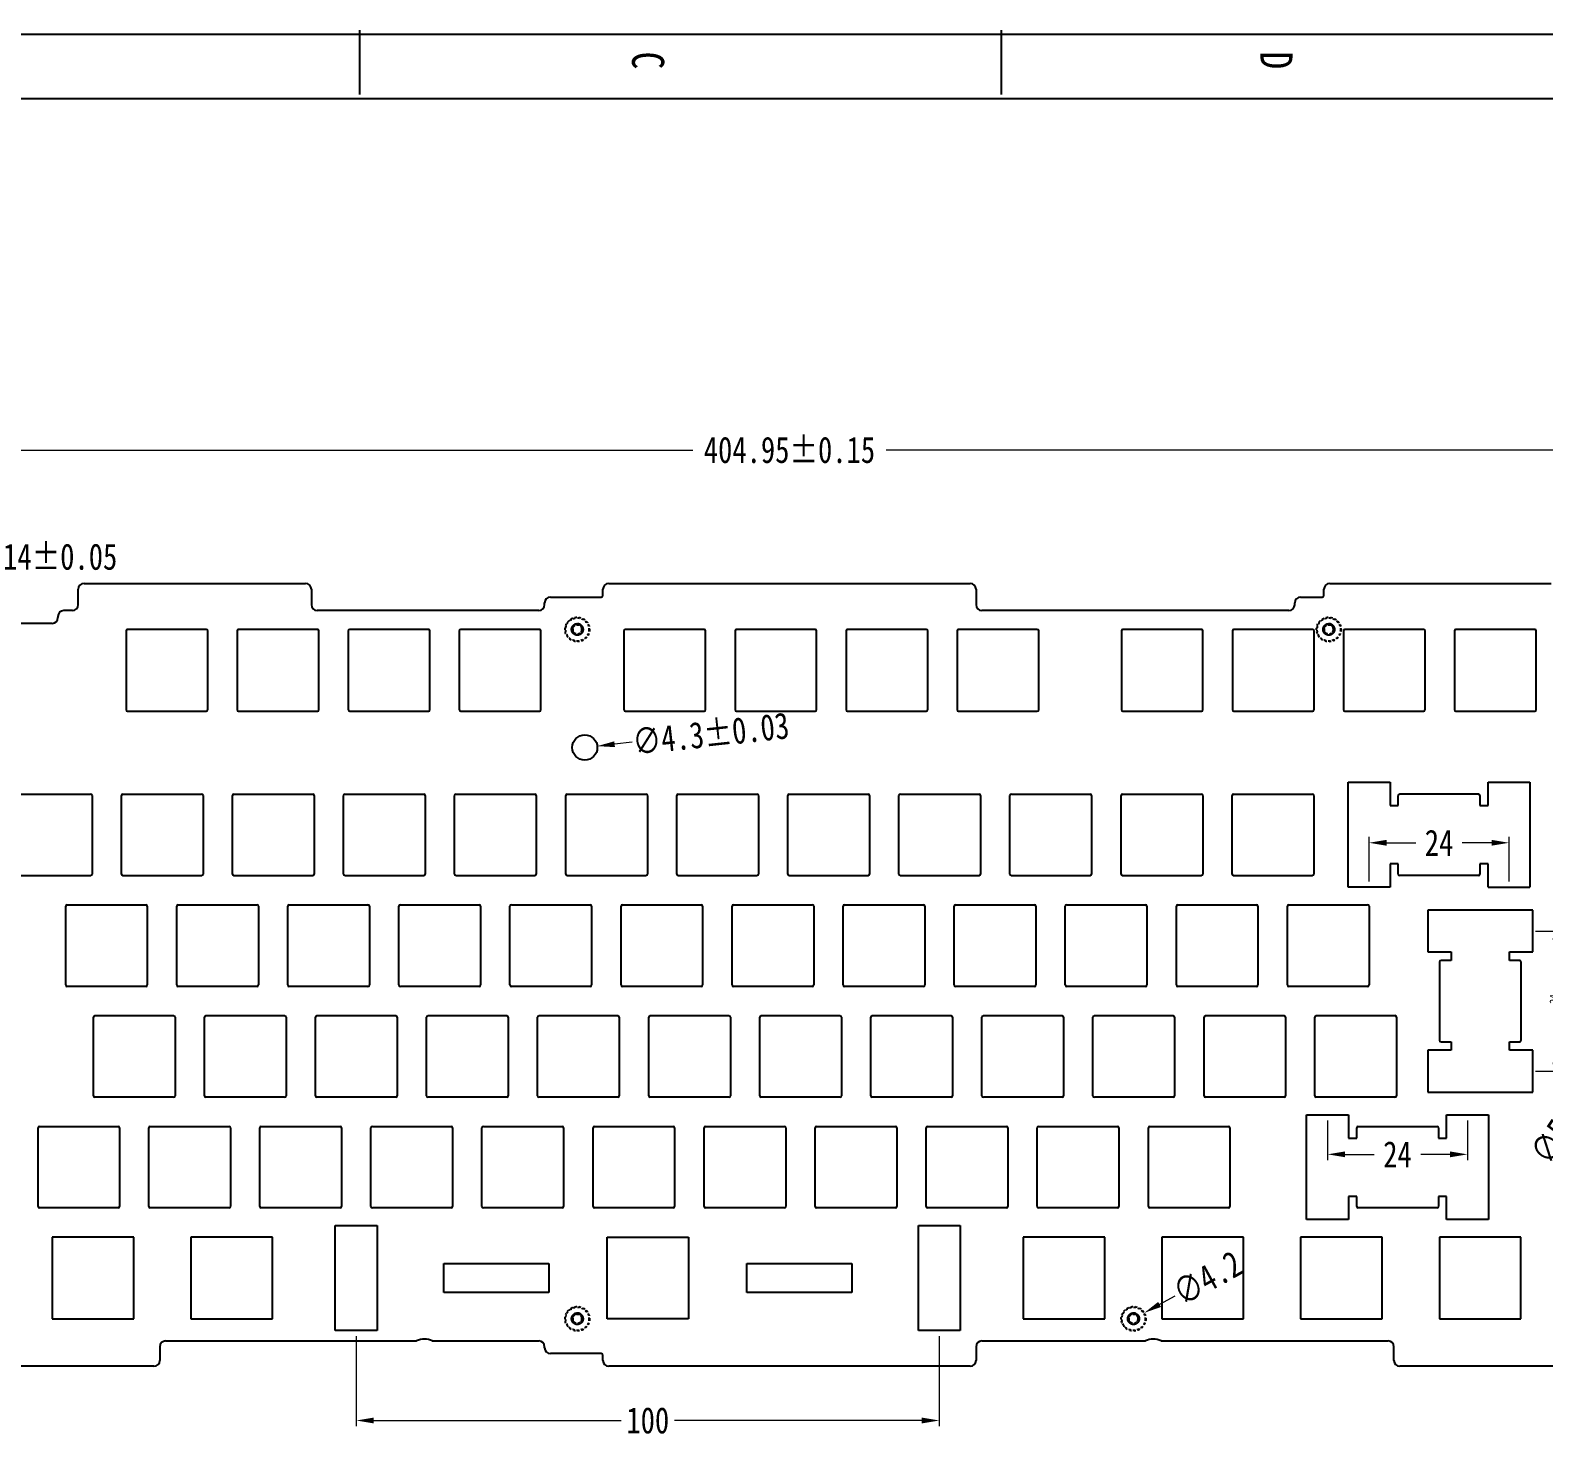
# Model space of a CAD drawing. Header units: inches. Extents: x 74 to 1479, y 13 to 437.
# Drawn here: x 976 to 1235.5, y 195.1 to 436.5 of the extents above; entities that cross this region are included whole.
import ezdxf

# ---------------------------------------------------------------- set-up
doc = ezdxf.new("R2010")
doc.units = ezdxf.units.IN
doc.header["$LTSCALE"] = 1.21
doc.header["$MEASUREMENT"] = 0
doc.header["$PDMODE"] = 3
doc.header["$PDSIZE"] = 0.3125
doc.linetypes.add('HIDDEN', pattern=[0.2, 0.1, -0.1])
doc.layers.get('0').update_dxf_attribs({"linetype": 'CONTINUOUS'})
doc.layers.get('Defpoints').update_dxf_attribs({"linetype": 'CONTINUOUS'})
doc.layers.add('DEFAULT_2', color=8, linetype='HIDDEN')
doc.styles.get("Standard").update_dxf_attribs({"font": 'txt', "width": 0.8})
doc.dimstyles.new('YanXiu', dxfattribs={"dimscale": 1.5, "dimtxt": 3, "dimasz": 2, "dimexe": 0.66, "dimexo": 0.66, "dimgap": 0.66, "dimtad": 0, "dimdsep": 46, "dimtxsty": 'STANDARD', "dimcen": 0, "dimclrd": 3, "dimclre": 6, "dimclrt": 3, "dimazin": 2, "dimtm": 1e-09, "dimtfac": 1, "dimtofl": 0, "dimtmove": 0, "dimatfit": 3, "dimfxl": 1, "dimlwd": 5, "dimlwe": 5, "dimarcsym": 0})

# ---------------------------------------------------------------- blocks, each defined once
blk = doc.blocks.new('*D14')
at = {"color": 3, "lineweight": 5}
blk.add_line((1172.28, 219.42), (1169.65, 217.98), dxfattribs=at)
at = {"color": 3}
blk.add_solid([(1169.41, 218.41), (1169.89, 217.54), (1167.02, 216.53)], dxfattribs=at)
at = {"layer": 'Defpoints', "color": 0}
for p in [(1167.02, 216.53), (1163.34, 214.51)]:
    blk.add_point(p, dxfattribs=at)
at = {"color": 3, "insert": (1177.88, 222.5), "char_height": 4.5, "attachment_point": 5, "rotation": 28.8022}
blk.add_mtext('∅4.2', dxfattribs=at)
blk = doc.blocks.new('*D17')
at = {"color": 6, "lineweight": 5}
for p, q in [((903.69, 306.31), (903.69, 365.51)), ((1308.64, 306.31), (1308.64, 365.51))]:
    blk.add_line(p, q, dxfattribs=at)
at = {"color": 3, "lineweight": 5}
for p, q in [((906.69, 364.52), (1089.58, 364.52)), ((1305.64, 364.52), (1122.76, 364.52))]:
    blk.add_line(p, q, dxfattribs=at)
at = {"color": 3}
for points in [[(906.69, 365.02), (906.69, 364.02), (903.69, 364.52)], [(1305.64, 365.02), (1305.64, 364.02), (1308.64, 364.52)]]:
    blk.add_solid(points, dxfattribs=at)
at = {"layer": 'Defpoints', "color": 0}
for p in [(903.69, 364.52), (903.69, 305.32), (1308.64, 305.32)]:
    blk.add_point(p, dxfattribs=at)
at = {"color": 3, "insert": (1106.17, 364.52), "char_height": 4.5, "attachment_point": 5}
blk.add_mtext('404.95%%P0.15', dxfattribs=at)
blk = doc.blocks.new('*D19')
at = {"color": 6, "lineweight": 5}
for p, q in [((953.49, 334.53), (953.49, 347.19)), ((967.49, 334.53), (967.49, 347.19))]:
    blk.add_line(p, q, dxfattribs=at)
at = {"color": 3, "lineweight": 5}
for p, q in [((956.49, 346.2), (964.49, 346.2)), ((967.49, 346.2), (970.49, 346.2))]:
    blk.add_line(p, q, dxfattribs=at)
at = {"color": 3}
for points in [[(956.49, 346.7), (956.49, 345.7), (953.49, 346.2)], [(964.49, 346.7), (964.49, 345.7), (967.49, 346.2)]]:
    blk.add_solid(points, dxfattribs=at)
at = {"layer": 'Defpoints', "color": 0}
for p in [(967.49, 346.2), (953.49, 333.54), (967.49, 333.54)]:
    blk.add_point(p, dxfattribs=at)
at = {"color": 3, "insert": (981.08, 346.2), "char_height": 4.5, "attachment_point": 5}
blk.add_mtext('14%%P0.05', dxfattribs=at)
blk = doc.blocks.new('*D21')
at = {"color": 3, "lineweight": 5}
blk.add_line((1241.78, 253.23), (1243.44, 255.72), dxfattribs=at)
at = {"color": 3}
blk.add_solid([(1243.03, 256), (1243.86, 255.44), (1245.11, 258.22)], dxfattribs=at)
at = {"layer": 'Defpoints', "color": 0}
for p in [(1248.16, 262.79), (1245.11, 258.22)]:
    blk.add_point(p, dxfattribs=at)
at = {"color": 3, "insert": (1238.23, 247.91), "char_height": 4.5, "attachment_point": 5, "rotation": 56.2835}
blk.add_mtext('∅5.5', dxfattribs=at)
blk = doc.blocks.new('*D22')
at = {"color": 6, "lineweight": 5}
for p, q in [((1031.87, 212.53), (1031.87, 197.08)), ((1131.87, 212.53), (1131.87, 197.08))]:
    blk.add_line(p, q, dxfattribs=at)
at = {"color": 3, "lineweight": 5}
for p, q in [((1034.87, 198.07), (1077.28, 198.07)), ((1128.87, 198.07), (1086.46, 198.07))]:
    blk.add_line(p, q, dxfattribs=at)
at = {"color": 3}
for points in [[(1034.87, 198.57), (1034.87, 197.57), (1031.87, 198.07)], [(1128.87, 198.57), (1128.87, 197.57), (1131.87, 198.07)]]:
    blk.add_solid(points, dxfattribs=at)
at = {"layer": 'Defpoints', "color": 0}
for p in [(1031.87, 213.52), (1131.87, 213.52), (1131.87, 198.07)]:
    blk.add_point(p, dxfattribs=at)
at = {"color": 3, "insert": (1081.87, 198.07), "char_height": 4.5, "attachment_point": 5}
blk.add_mtext('100', dxfattribs=at)
blk = doc.blocks.new('*D23')
at = {"color": 6, "lineweight": 5}
for p, q in [((1198.47, 249.53), (1198.47, 242.73)), ((1222.46, 249.53), (1222.46, 242.73))]:
    blk.add_line(p, q, dxfattribs=at)
at = {"color": 3, "lineweight": 5}
for p, q in [((1201.47, 243.72), (1206.47, 243.72)), ((1219.46, 243.72), (1214.45, 243.72))]:
    blk.add_line(p, q, dxfattribs=at)
at = {"color": 3}
for points in [[(1201.47, 244.22), (1201.47, 243.22), (1198.47, 243.72)], [(1219.46, 244.22), (1219.46, 243.22), (1222.46, 243.72)]]:
    blk.add_solid(points, dxfattribs=at)
at = {"layer": 'Defpoints', "color": 0}
for p in [(1198.47, 250.52), (1222.46, 250.52), (1222.46, 243.72)]:
    blk.add_point(p, dxfattribs=at)
at = {"color": 3, "insert": (1210.46, 243.72), "char_height": 4.5, "attachment_point": 5}
blk.add_mtext('24', dxfattribs=at)
blk = doc.blocks.new('*D24')
at = {"color": 6, "lineweight": 5}
for p, q in [((1205.59, 290.52), (1205.59, 298.15)), ((1229.59, 290.52), (1229.59, 298.15))]:
    blk.add_line(p, q, dxfattribs=at)
at = {"color": 3, "lineweight": 5}
for p, q in [((1208.59, 297.16), (1213.6, 297.16)), ((1226.59, 297.16), (1221.58, 297.16))]:
    blk.add_line(p, q, dxfattribs=at)
at = {"color": 3}
for points in [[(1208.59, 297.66), (1208.59, 296.66), (1205.59, 297.16)], [(1226.59, 297.66), (1226.59, 296.66), (1229.59, 297.16)]]:
    blk.add_solid(points, dxfattribs=at)
at = {"layer": 'Defpoints', "color": 0}
for p in [(1229.59, 297.16), (1205.59, 289.53), (1229.59, 289.53)]:
    blk.add_point(p, dxfattribs=at)
at = {"color": 3, "insert": (1217.59, 297.16), "char_height": 4.5, "attachment_point": 5}
blk.add_mtext('24', dxfattribs=at)
blk = doc.blocks.new('*D25')
at = {"color": 3, "lineweight": 5}
blk.add_line((1079.17, 314.39), (1076.18, 314.06), dxfattribs=at)
at = {"color": 3}
blk.add_solid([(1076.13, 314.56), (1076.24, 313.56), (1073.2, 313.74)], dxfattribs=at)
at = {"layer": 'Defpoints', "color": 0}
for p in [(1068.93, 313.27), (1073.2, 313.74)]:
    blk.add_point(p, dxfattribs=at)
at = {"color": 3, "insert": (1092.68, 315.86), "char_height": 4.5, "attachment_point": 5, "rotation": 6.227}
blk.add_mtext('∅4.3%%P0.03', dxfattribs=at)
blk = doc.blocks.new('*D26')
at = {"color": 3, "lineweight": 5}
for p, q in [((1234.13, 282), (1237.6, 282)), ((1237.3, 280.5), (1237.3, 272.36)), ((1237.3, 259.5), (1237.3, 268.38)), ((1234.13, 258), (1237.6, 258))]:
    blk.add_line(p, q, dxfattribs=at)
at = {"color": 3}
for points in [[(1237.05, 280.5), (1237.55, 280.5), (1237.3, 282)], [(1237.05, 259.5), (1237.55, 259.5), (1237.3, 258)]]:
    blk.add_solid(points, dxfattribs=at)
at = {"layer": 'Defpoints', "color": 0}
for p in [(1233.68, 282), (1233.68, 258), (1237.3, 258)]:
    blk.add_point(p, dxfattribs=at)
at = {"color": 3, "insert": (1237.3, 270.37), "char_height": 1.5, "attachment_point": 5, "rotation": 90}
blk.add_mtext('24', dxfattribs=at)

msp = doc.modelspace()

# ---------------------------------------------------------------- linework, layer by layer
at = {"color": 7, "linetype": 'Continuous'}
for p, q in [((1032.404, 436.513), (1032.404, 425.507)), ((1142.463, 436.513), (1142.463, 425.507)), ((836.297, 435.823), (1479.043, 435.823)), ((847.302, 424.818), (1479.043, 424.818)), ((984.169, 337.987), (984.169, 340.637)), ((985.169, 341.637), (1023.169, 341.637)), ((1024.169, 340.637), (1024.169, 337.987)), ((1074.169, 339.612), (1074.169, 340.637)), ((1075.169, 341.637), (1137.169, 341.637)), ((1138.169, 340.637), (1138.169, 337.987)), ((1197.844, 339.612), (1197.844, 340.637)), ((1198.844, 341.637), (1236.844, 341.637)), ((1064.169, 337.987), (1064.169, 338.312)), ((1065.169, 339.312), (1073.869, 339.312)), ((1192.844, 337.987), (1192.844, 338.312)), ((1193.844, 339.312), (1197.544, 339.312)), ((980.694, 335.987), (980.694, 335.787)), ((983.169, 336.987), (981.694, 336.987)), ((1063.169, 336.987), (1025.169, 336.987)), ((1191.844, 336.987), (1139.169, 336.987)), ((979.694, 334.787), (973.094, 334.787)), ((992.394, 333.493), (992.394, 319.993)), ((1006.144, 333.743), (992.644, 333.743)), ((1006.394, 319.993), (1006.394, 333.493)), ((1011.444, 333.493), (1011.444, 319.993)), ((1025.194, 333.743), (1011.694, 333.743)), ((1025.444, 319.993), (1025.444, 333.493)), ((1030.494, 333.493), (1030.494, 319.993)), ((1044.244, 333.743), (1030.744, 333.743)), ((1044.494, 319.993), (1044.494, 333.493)), ((1049.544, 333.493), (1049.544, 319.993)), ((1063.294, 333.743), (1049.794, 333.743)), ((1063.544, 319.993), (1063.544, 333.493)), ((1077.784, 333.493), (1077.784, 319.993)), ((1091.534, 333.743), (1078.034, 333.743)), ((1091.784, 319.993), (1091.784, 333.493)), ((1096.834, 333.493), (1096.834, 319.993)), ((1110.584, 333.743), (1097.084, 333.743)), ((1110.834, 319.993), (1110.834, 333.493)), ((1115.884, 333.493), (1115.884, 319.993)), ((1129.634, 333.743), (1116.134, 333.743)), ((1129.884, 319.993), (1129.884, 333.493)), ((1134.934, 333.493), (1134.934, 319.993)), ((1148.684, 333.743), (1135.184, 333.743)), ((1148.934, 319.993), (1148.934, 333.493)), ((1163.094, 333.493), (1163.094, 319.993)), ((1176.844, 333.743), (1163.344, 333.743)), ((1177.094, 319.993), (1177.094, 333.493)), ((1182.144, 333.493), (1182.144, 319.993)), ((1195.894, 333.743), (1182.394, 333.743)), ((1196.144, 319.993), (1196.144, 333.493)), ((1201.194, 333.493), (1201.194, 319.993)), ((1214.944, 333.743), (1201.444, 333.743)), ((1215.194, 319.993), (1215.194, 333.493)), ((1220.244, 333.493), (1220.244, 319.993)), ((1233.994, 333.743), (1220.494, 333.743)), ((1234.244, 319.993), (1234.244, 333.493)), ((992.644, 319.743), (1006.144, 319.743)), ((1011.694, 319.743), (1025.194, 319.743)), ((1030.744, 319.743), (1044.244, 319.743)), ((1049.794, 319.743), (1063.294, 319.743)), ((1078.034, 319.743), (1091.534, 319.743)), ((1097.084, 319.743), (1110.584, 319.743)), ((1116.134, 319.743), (1129.634, 319.743)), ((1135.184, 319.743), (1148.684, 319.743)), ((1163.344, 319.743), (1176.844, 319.743)), ((1182.394, 319.743), (1195.894, 319.743)), ((1201.444, 319.743), (1214.944, 319.743)), ((1220.494, 319.743), (1233.994, 319.743)), ((1201.99, 289.533), (1201.99, 307.533)), ((1201.99, 307.533), (1209.19, 307.533)), ((1209.19, 307.533), (1209.19, 303.533)), ((1225.987, 303.533), (1225.987, 307.533)), ((1225.987, 307.533), (1233.187, 307.533)), ((1233.187, 307.533), (1233.187, 289.533)), ((972.794, 305.503), (986.294, 305.503)), ((986.544, 305.253), (986.544, 291.753)), ((991.594, 291.753), (991.594, 305.253)), ((991.844, 305.503), (1005.344, 305.503)), ((1005.594, 305.253), (1005.594, 291.753)), ((1010.644, 291.753), (1010.644, 305.253)), ((1010.894, 305.503), (1024.394, 305.503)), ((1024.644, 305.253), (1024.644, 291.753)), ((1029.694, 291.753), (1029.694, 305.253)), ((1029.944, 305.503), (1043.444, 305.503)), ((1043.694, 305.253), (1043.694, 291.753)), ((1048.744, 291.753), (1048.744, 305.253)), ((1048.994, 305.503), (1062.494, 305.503)), ((1062.744, 305.253), (1062.744, 291.753)), ((1067.794, 291.753), (1067.794, 305.253)), ((1068.044, 305.503), (1081.544, 305.503)), ((1081.794, 305.253), (1081.794, 291.753)), ((1086.844, 291.753), (1086.844, 305.253)), ((1087.094, 305.503), (1100.594, 305.503)), ((1100.844, 305.253), (1100.844, 291.753)), ((1105.894, 291.753), (1105.894, 305.253)), ((1106.144, 305.503), (1119.644, 305.503)), ((1119.894, 305.253), (1119.894, 291.753)), ((1124.944, 291.753), (1124.944, 305.253)), ((1125.194, 305.503), (1138.694, 305.503)), ((1138.944, 305.253), (1138.944, 291.753)), ((1143.994, 291.753), (1143.994, 305.253)), ((1144.244, 305.503), (1157.744, 305.503)), ((1157.994, 305.253), (1157.994, 291.753)), ((1163.044, 291.753), (1163.044, 305.253)), ((1163.294, 305.503), (1176.794, 305.503)), ((1177.044, 305.253), (1177.044, 291.753)), ((1182.094, 291.753), (1182.094, 305.253)), ((1182.344, 305.503), (1195.844, 305.503)), ((1196.094, 305.253), (1196.094, 291.753)), ((1210.594, 303.533), (1210.594, 305.283)), ((1210.844, 305.533), (1224.344, 305.533)), ((1224.594, 305.283), (1224.594, 303.533)), ((1209.19, 303.533), (1210.594, 303.533)), ((1224.594, 303.533), (1225.987, 303.533)), ((1209.19, 293.533), (1209.19, 289.533)), ((1210.594, 293.533), (1209.19, 293.533)), ((1210.594, 291.783), (1210.594, 293.533)), ((1224.594, 293.533), (1224.594, 291.783)), ((1225.987, 293.533), (1224.594, 293.533)), ((1225.987, 289.533), (1225.987, 293.533)), ((986.294, 291.503), (972.794, 291.503)), ((1005.344, 291.503), (991.844, 291.503)), ((1024.394, 291.503), (1010.894, 291.503)), ((1043.444, 291.503), (1029.944, 291.503)), ((1062.494, 291.503), (1048.994, 291.503)), ((1081.544, 291.503), (1068.044, 291.503)), ((1100.594, 291.503), (1087.094, 291.503)), ((1119.644, 291.503), (1106.144, 291.503)), ((1138.694, 291.503), (1125.194, 291.503)), ((1157.744, 291.503), (1144.244, 291.503)), ((1176.794, 291.503), (1163.294, 291.503)), ((1195.844, 291.503), (1182.344, 291.503)), ((1224.344, 291.533), (1210.844, 291.533)), ((1209.19, 289.533), (1201.99, 289.533)), ((982.029, 272.768), (982.029, 286.268)), ((982.279, 286.518), (995.779, 286.518)), ((996.029, 286.268), (996.029, 272.768)), ((1001.079, 272.768), (1001.079, 286.268)), ((1001.329, 286.518), (1014.829, 286.518)), ((1015.079, 286.268), (1015.079, 272.768)), ((1020.129, 272.768), (1020.129, 286.268)), ((1020.379, 286.518), (1033.879, 286.518)), ((1034.129, 286.268), (1034.129, 272.768)), ((1039.179, 272.768), (1039.179, 286.268)), ((1039.429, 286.518), (1052.929, 286.518)), ((1053.179, 286.268), (1053.179, 272.768)), ((1058.229, 272.768), (1058.229, 286.268)), ((1058.479, 286.518), (1071.979, 286.518)), ((1072.229, 286.268), (1072.229, 272.768)), ((1077.279, 272.768), (1077.279, 286.268)), ((1077.529, 286.518), (1091.029, 286.518)), ((1091.279, 286.268), (1091.279, 272.768)), ((1096.329, 272.768), (1096.329, 286.268)), ((1096.579, 286.518), (1110.079, 286.518)), ((1110.329, 286.268), (1110.329, 272.768)), ((1115.379, 272.768), (1115.379, 286.268)), ((1115.629, 286.518), (1129.129, 286.518)), ((1129.379, 286.268), (1129.379, 272.768)), ((1134.429, 272.768), (1134.429, 286.268)), ((1134.679, 286.518), (1148.179, 286.518)), ((1148.429, 286.268), (1148.429, 272.768)), ((1153.479, 272.768), (1153.479, 286.268)), ((1153.729, 286.518), (1167.229, 286.518)), ((1167.479, 286.268), (1167.479, 272.768)), ((1172.529, 272.768), (1172.529, 286.268)), ((1172.779, 286.518), (1186.279, 286.518)), ((1186.529, 286.268), (1186.529, 272.768)), ((1191.579, 272.768), (1191.579, 286.268)), ((1191.829, 286.518), (1205.329, 286.518)), ((1205.579, 286.268), (1205.579, 272.768)), ((995.779, 272.518), (982.279, 272.518)), ((1014.829, 272.518), (1001.329, 272.518)), ((1033.879, 272.518), (1020.379, 272.518)), ((1052.929, 272.518), (1039.429, 272.518)), ((1071.979, 272.518), (1058.479, 272.518)), ((1091.029, 272.518), (1077.529, 272.518)), ((1110.079, 272.518), (1096.579, 272.518)), ((1129.129, 272.518), (1115.629, 272.518)), ((1148.179, 272.518), (1134.679, 272.518)), ((1167.229, 272.518), (1153.729, 272.518)), ((1186.279, 272.518), (1172.779, 272.518)), ((1205.329, 272.518), (1191.829, 272.518)), ((987.029, 267.518), (1000.529, 267.518)), ((1006.079, 267.518), (1019.579, 267.518)), ((1025.129, 267.518), (1038.629, 267.518)), ((1044.179, 267.518), (1057.679, 267.518)), ((1063.229, 267.518), (1076.729, 267.518)), ((1082.279, 267.518), (1095.779, 267.518)), ((1101.329, 267.518), (1114.829, 267.518)), ((1120.379, 267.518), (1133.879, 267.518)), ((1139.429, 267.518), (1152.929, 267.518)), ((1158.479, 267.518), (1171.979, 267.518)), ((1177.529, 267.518), (1191.029, 267.518)), ((986.779, 253.768), (986.779, 267.268)), ((1000.779, 267.268), (1000.779, 253.768)), ((1005.829, 253.768), (1005.829, 267.268)), ((1019.829, 267.268), (1019.829, 253.768)), ((1024.879, 253.768), (1024.879, 267.268)), ((1038.879, 267.268), (1038.879, 253.768)), ((1043.929, 253.768), (1043.929, 267.268)), ((1057.929, 267.268), (1057.929, 253.768)), ((1062.979, 253.768), (1062.979, 267.268)), ((1076.979, 267.268), (1076.979, 253.768)), ((1082.029, 253.768), (1082.029, 267.268)), ((1096.029, 267.268), (1096.029, 253.768)), ((1101.079, 253.768), (1101.079, 267.268)), ((1115.079, 267.268), (1115.079, 253.768)), ((1120.129, 253.768), (1120.129, 267.268)), ((1134.129, 267.268), (1134.129, 253.768)), ((1139.179, 253.768), (1139.179, 267.268)), ((1153.179, 267.268), (1153.179, 253.768)), ((1158.229, 253.768), (1158.229, 267.268)), ((1172.229, 267.268), (1172.229, 253.768)), ((1177.279, 253.768), (1177.279, 267.268)), ((1191.279, 267.268), (1191.279, 253.768)), ((1000.529, 253.518), (987.029, 253.518)), ((1019.579, 253.518), (1006.079, 253.518)), ((1038.629, 253.518), (1025.129, 253.518)), ((1057.679, 253.518), (1044.179, 253.518)), ((1076.729, 253.518), (1063.229, 253.518)), ((1095.779, 253.518), (1082.279, 253.518)), ((1114.829, 253.518), (1101.329, 253.518)), ((1133.879, 253.518), (1120.379, 253.518)), ((1152.929, 253.518), (1139.429, 253.518)), ((1171.979, 253.518), (1158.479, 253.518)), ((1191.029, 253.518), (1177.529, 253.518)), ((1194.865, 250.518), (1202.065, 250.518)), ((1194.865, 232.518), (1194.865, 250.518)), ((1202.065, 250.518), (1202.065, 246.518)), ((1218.862, 250.518), (1226.062, 250.518)), ((1218.862, 246.518), (1218.862, 250.518)), ((1226.062, 250.518), (1226.062, 232.518)), ((996.279, 234.768), (996.279, 248.268)), ((996.529, 248.518), (1010.029, 248.518)), ((1010.279, 248.268), (1010.279, 234.768)), ((1015.329, 234.768), (1015.329, 248.268)), ((1015.579, 248.518), (1029.079, 248.518)), ((1029.329, 248.268), (1029.329, 234.768)), ((1034.379, 234.768), (1034.379, 248.268)), ((1034.629, 248.518), (1048.129, 248.518)), ((1048.379, 248.268), (1048.379, 234.768)), ((1053.429, 234.768), (1053.429, 248.268)), ((1053.679, 248.518), (1067.179, 248.518)), ((1067.429, 248.268), (1067.429, 234.768)), ((1072.479, 234.768), (1072.479, 248.268)), ((1072.729, 248.518), (1086.229, 248.518)), ((1086.479, 248.268), (1086.479, 234.768)), ((1091.529, 234.768), (1091.529, 248.268)), ((1091.779, 248.518), (1105.279, 248.518)), ((1105.529, 248.268), (1105.529, 234.768)), ((1110.579, 234.768), (1110.579, 248.268)), ((1110.829, 248.518), (1124.329, 248.518)), ((1124.579, 248.268), (1124.579, 234.768)), ((1129.629, 234.768), (1129.629, 248.268)), ((1129.879, 248.518), (1143.379, 248.518)), ((1143.629, 248.268), (1143.629, 234.768)), ((1148.679, 234.768), (1148.679, 248.268)), ((1148.929, 248.518), (1162.429, 248.518)), ((1162.679, 248.268), (1162.679, 234.768)), ((1167.729, 234.768), (1167.729, 248.268)), ((1167.979, 248.518), (1181.479, 248.518)), ((1181.729, 248.268), (1181.729, 234.768)), ((1203.469, 246.518), (1203.469, 248.268)), ((1203.719, 248.518), (1217.219, 248.518)), ((1217.469, 248.268), (1217.469, 246.518)), ((1202.065, 246.518), (1203.469, 246.518)), ((1217.469, 246.518), (1218.862, 246.518)), ((1203.469, 236.518), (1202.065, 236.518)), ((1202.065, 236.518), (1202.065, 232.518)), ((1203.469, 234.768), (1203.469, 236.518)), ((1218.862, 236.518), (1217.469, 236.518)), ((1217.469, 236.518), (1217.469, 234.768)), ((1218.862, 232.518), (1218.862, 236.518)), ((1010.029, 234.518), (996.529, 234.518)), ((1029.079, 234.518), (1015.579, 234.518)), ((1048.129, 234.518), (1034.629, 234.518)), ((1067.179, 234.518), (1053.679, 234.518)), ((1086.229, 234.518), (1072.729, 234.518)), ((1105.279, 234.518), (1091.779, 234.518)), ((1124.329, 234.518), (1110.829, 234.518)), ((1143.379, 234.518), (1129.879, 234.518)), ((1162.429, 234.518), (1148.929, 234.518)), ((1181.479, 234.518), (1167.979, 234.518)), ((1217.219, 234.518), (1203.719, 234.518)), ((1028.274, 213.518), (1028.274, 231.518)), ((1028.274, 231.518), (1035.474, 231.518)), ((1035.474, 231.518), (1035.474, 213.518)), ((1128.274, 231.518), (1135.474, 231.518)), ((1128.274, 213.518), (1128.274, 231.518)), ((1135.474, 231.518), (1135.474, 213.518)), ((1202.065, 232.518), (1194.865, 232.518)), ((1226.062, 232.518), (1218.862, 232.518)), ((979.704, 229.518), (979.704, 215.518)), ((993.704, 229.518), (979.704, 229.518)), ((993.704, 215.518), (993.704, 229.518)), ((1003.504, 229.518), (1003.504, 215.518)), ((1017.504, 229.518), (1003.504, 229.518)), ((1017.504, 215.518), (1017.504, 229.518)), ((1074.874, 229.518), (1088.874, 229.518)), ((1074.874, 215.518), (1074.874, 229.518)), ((1088.874, 229.518), (1088.874, 215.518)), ((1160.244, 229.518), (1146.244, 229.518)), ((1146.244, 229.518), (1146.244, 215.518)), ((1160.244, 215.518), (1160.244, 229.518)), ((1184.044, 229.518), (1170.044, 229.518)), ((1170.044, 229.518), (1170.044, 215.518)), ((1184.044, 215.518), (1184.044, 229.518)), ((1207.844, 229.518), (1193.844, 229.518)), ((1193.844, 229.518), (1193.844, 215.518)), ((1207.844, 215.518), (1207.844, 229.518)), ((1231.644, 229.518), (1217.644, 229.518)), ((1217.644, 229.518), (1217.644, 215.518)), ((1231.644, 215.518), (1231.644, 229.518)), ((1046.874, 220.018), (1046.874, 225.018)), ((1046.874, 225.018), (1064.874, 225.018)), ((1064.874, 225.018), (1064.874, 220.018)), ((1098.874, 225.018), (1116.874, 225.018)), ((1098.874, 220.018), (1098.874, 225.018)), ((1116.874, 225.018), (1116.874, 220.018)), ((1064.874, 220.018), (1046.874, 220.018)), ((1116.874, 220.018), (1098.874, 220.018)), ((979.704, 215.518), (993.704, 215.518)), ((1003.504, 215.518), (1017.504, 215.518)), ((1088.874, 215.518), (1074.874, 215.518)), ((1146.244, 215.518), (1160.244, 215.518)), ((1170.044, 215.518), (1184.044, 215.518)), ((1193.844, 215.518), (1207.844, 215.518)), ((1217.644, 215.518), (1231.644, 215.518)), ((1035.474, 213.518), (1028.274, 213.518)), ((1135.474, 213.518), (1128.274, 213.518)), ((998.169, 210.718), (998.169, 208.368)), ((999.169, 211.718), (1042.212, 211.718)), ((1044.896, 211.718), (1063.169, 211.718)), ((1064.169, 210.543), (1064.169, 210.718)), ((1138.169, 210.718), (1138.169, 208.368)), ((1139.169, 211.718), (1167.232, 211.718)), ((1169.916, 211.718), (1208.844, 211.718)), ((1209.844, 208.368), (1209.844, 210.718)), ((1073.869, 209.543), (1065.169, 209.543)), ((1074.169, 208.368), (1074.169, 209.243)), ((997.169, 207.368), (935.169, 207.368)), ((1137.169, 207.368), (1075.169, 207.368)), ((1272.844, 207.368), (1210.844, 207.368))]:
    msp.add_line(p, q, dxfattribs=at)
msp.add_line((1225.987, 289.533), (1233.187, 289.533))
at = {"color": 6}
for p, q in [((1215.682, 285.575), (1215.682, 278.432)), ((1233.682, 285.575), (1215.682, 285.575)), ((1233.682, 278.432), (1233.682, 285.575)), ((1215.682, 278.432), (1219.682, 278.432)), ((1219.682, 278.432), (1219.682, 276.988)), ((1229.682, 276.988), (1229.682, 278.432)), ((1229.682, 278.432), (1233.682, 278.432)), ((1217.667, 276.708), (1217.667, 263.298)), ((1219.682, 276.988), (1217.947, 276.988)), ((1231.387, 276.988), (1229.682, 276.988)), ((1231.667, 263.298), (1231.667, 276.708)), ((1196.529, 267.518), (1210.029, 267.518)), ((1196.279, 253.768), (1196.279, 267.268)), ((1210.279, 267.268), (1210.279, 253.768)), ((1217.947, 263.018), (1219.682, 263.018)), ((1219.682, 263.018), (1219.682, 261.603)), ((1229.682, 261.603), (1229.682, 263.018)), ((1229.682, 263.018), (1231.387, 263.018)), ((1215.682, 261.603), (1215.682, 254.403)), ((1219.682, 261.603), (1215.682, 261.603)), ((1233.682, 261.603), (1229.682, 261.603)), ((1233.682, 254.403), (1233.682, 261.603)), ((1215.682, 254.403), (1233.682, 254.403)), ((1210.029, 253.518), (1196.529, 253.518)), ((977.279, 234.768), (977.279, 248.268)), ((977.529, 248.518), (991.029, 248.518)), ((991.279, 248.268), (991.279, 234.768)), ((991.029, 234.518), (977.529, 234.518))]:
    msp.add_line(p, q, dxfattribs=at)
at = {"color": 2, "linetype": 'Continuous'}
for p, q in [((1165.578, 216.417), (1165.504, 216.249)), ((1165.773, 216.054), (1165.825, 216.101)), ((1165.909, 216.177), (1165.825, 216.101))]:
    msp.add_line(p, q, dxfattribs=at)
at = {"color": 7, "linetype": 'Continuous'}
msp.add_circle((1071.064, 313.503), 2.15, dxfattribs=at)
for centre, radius, start, end in [((985.169, 340.637), 1, 90, 180), ((1023.169, 340.637), 1, 0, 90), ((1075.169, 340.637), 1, 90, 180), ((1137.169, 340.637), 1, 0, 90), ((1198.844, 340.637), 1, 90, 180), ((983.169, 337.987), 1, 270, 0), ((1025.169, 337.987), 1, 180, 270), ((1063.169, 337.987), 1, 270, 0), ((1065.169, 338.312), 1, 90, 180), ((1073.869, 339.612), 0.3, 270, 0), ((1139.169, 337.987), 1, 180, 270), ((1191.844, 337.987), 1, 270, 0), ((1193.844, 338.312), 1, 90, 180), ((1197.544, 339.612), 0.3, 270, 0), ((979.694, 335.787), 1, 270, 0), ((981.694, 335.987), 1, 90, 180), ((992.644, 333.493), 0.25, 90, 180), ((1006.144, 333.493), 0.25, 0, 90), ((1011.694, 333.493), 0.25, 90, 180), ((1025.194, 333.493), 0.25, 0, 90), ((1030.744, 333.493), 0.25, 90, 180), ((1044.244, 333.493), 0.25, 0, 90), ((1049.794, 333.493), 0.25, 90, 180), ((1063.294, 333.493), 0.25, 0, 90), ((1078.034, 333.493), 0.25, 90, 180), ((1091.534, 333.493), 0.25, 0, 90), ((1097.084, 333.493), 0.25, 90, 180), ((1110.584, 333.493), 0.25, 0, 90), ((1116.134, 333.493), 0.25, 90, 180), ((1129.634, 333.493), 0.25, 0, 90), ((1135.184, 333.493), 0.25, 90, 180), ((1148.684, 333.493), 0.25, 0, 90), ((1163.344, 333.493), 0.25, 90, 180), ((1176.844, 333.493), 0.25, 0, 90), ((1182.394, 333.493), 0.25, 90, 180), ((1195.894, 333.493), 0.25, 0, 90), ((1201.444, 333.493), 0.25, 90, 180), ((1214.944, 333.493), 0.25, 0, 90), ((1220.494, 333.493), 0.25, 90, 180), ((1233.994, 333.493), 0.25, 0, 90), ((992.644, 319.993), 0.25, 180, 270), ((1006.144, 319.993), 0.25, 270, 0), ((1011.694, 319.993), 0.25, 180, 270), ((1025.194, 319.993), 0.25, 270, 0), ((1030.744, 319.993), 0.25, 180, 270), ((1044.244, 319.993), 0.25, 270, 0), ((1049.794, 319.993), 0.25, 180, 270), ((1063.294, 319.993), 0.25, 270, 0), ((1078.034, 319.993), 0.25, 180, 270), ((1091.534, 319.993), 0.25, 270, 0), ((1097.084, 319.993), 0.25, 180, 270), ((1110.584, 319.993), 0.25, 270, 360), ((1116.134, 319.993), 0.25, 180, 270), ((1129.634, 319.993), 0.25, 270, 0), ((1135.184, 319.993), 0.25, 180, 270), ((1148.684, 319.993), 0.25, 270, 360), ((1163.344, 319.993), 0.25, 180, 270), ((1176.844, 319.993), 0.25, 270, 360), ((1182.394, 319.993), 0.25, 180, 270), ((1195.894, 319.993), 0.25, 270, 0), ((1201.444, 319.993), 0.25, 180, 270), ((1214.944, 319.993), 0.25, 270, 360), ((1220.494, 319.993), 0.25, 180, 270), ((1233.994, 319.993), 0.25, 270, 360), ((986.294, 305.253), 0.25, 0, 90), ((991.844, 305.253), 0.25, 90, 180), ((1005.344, 305.253), 0.25, 0, 90), ((1010.894, 305.253), 0.25, 90, 180), ((1024.394, 305.253), 0.25, 0, 90), ((1029.944, 305.253), 0.25, 90, 180), ((1043.444, 305.253), 0.25, 0, 90), ((1048.994, 305.253), 0.25, 90, 180), ((1062.494, 305.253), 0.25, 0, 90), ((1068.044, 305.253), 0.25, 90, 180), ((1081.544, 305.253), 0.25, 0, 90), ((1087.094, 305.253), 0.25, 90, 180), ((1100.594, 305.253), 0.25, 0, 90), ((1106.144, 305.253), 0.25, 90, 180), ((1119.644, 305.253), 0.25, 0, 90), ((1125.194, 305.253), 0.25, 90, 180), ((1138.694, 305.253), 0.25, 0, 90), ((1144.244, 305.253), 0.25, 90, 180), ((1157.744, 305.253), 0.25, 0, 90), ((1163.294, 305.253), 0.25, 90, 180), ((1176.794, 305.253), 0.25, 0, 90), ((1182.344, 305.253), 0.25, 90, 180), ((1195.844, 305.253), 0.25, 0, 90), ((1210.844, 305.283), 0.25, 90, 180), ((1224.344, 305.283), 0.25, 0, 90), ((986.294, 291.753), 0.25, 270, 0), ((991.844, 291.753), 0.25, 180, 270), ((1005.344, 291.753), 0.25, 270, 0), ((1010.894, 291.753), 0.25, 180, 270), ((1024.394, 291.753), 0.25, 270, 0), ((1029.944, 291.753), 0.25, 180, 270), ((1043.444, 291.753), 0.25, 270, 0), ((1048.994, 291.753), 0.25, 180, 270), ((1062.494, 291.753), 0.25, 270, 0), ((1068.044, 291.753), 0.25, 180, 270), ((1081.544, 291.753), 0.25, 270, 0), ((1087.094, 291.753), 0.25, 180, 270), ((1100.594, 291.753), 0.25, 270, 360), ((1106.144, 291.753), 0.25, 180, 270), ((1119.644, 291.753), 0.25, 270, 0), ((1125.194, 291.753), 0.25, 180, 270), ((1138.694, 291.753), 0.25, 270, 0), ((1144.244, 291.753), 0.25, 180, 270), ((1157.744, 291.753), 0.25, 270, 0), ((1163.294, 291.753), 0.25, 180, 270), ((1176.794, 291.753), 0.25, 270, 0), ((1182.344, 291.753), 0.25, 180, 270), ((1195.844, 291.753), 0.25, 270, 0), ((1210.844, 291.783), 0.25, 180, 270), ((1224.344, 291.783), 0.25, 270, 0), ((982.279, 286.268), 0.25, 90, 180), ((995.779, 286.268), 0.25, 0, 90), ((1001.329, 286.268), 0.25, 90, 180), ((1014.829, 286.268), 0.25, 0, 90), ((1020.379, 286.268), 0.25, 90, 180), ((1033.879, 286.268), 0.25, 0, 90), ((1039.429, 286.268), 0.25, 90, 180), ((1052.929, 286.268), 0.25, 0, 90), ((1058.479, 286.268), 0.25, 90, 180), ((1071.979, 286.268), 0.25, 0, 90), ((1077.529, 286.268), 0.25, 90, 180), ((1091.029, 286.268), 0.25, 0, 90), ((1096.579, 286.268), 0.25, 90, 180), ((1110.079, 286.268), 0.25, 0, 90), ((1115.629, 286.268), 0.25, 90, 180), ((1129.129, 286.268), 0.25, 0, 90), ((1134.679, 286.268), 0.25, 90, 180), ((1148.179, 286.268), 0.25, 0, 90), ((1153.729, 286.268), 0.25, 90, 180), ((1167.229, 286.268), 0.25, 0, 90), ((1172.779, 286.268), 0.25, 90, 180), ((1186.279, 286.268), 0.25, 0, 90), ((1191.829, 286.268), 0.25, 90, 180), ((1205.329, 286.268), 0.25, 0, 90), ((982.279, 272.768), 0.25, 180, 270), ((995.779, 272.768), 0.25, 270, 0), ((1001.329, 272.768), 0.25, 180, 270), ((1014.829, 272.768), 0.25, 270, 0), ((1020.379, 272.768), 0.25, 180, 270), ((1033.879, 272.768), 0.25, 270, 0), ((1039.429, 272.768), 0.25, 180, 270), ((1052.929, 272.768), 0.25, 270, 0), ((1058.479, 272.768), 0.25, 180, 270), ((1071.979, 272.768), 0.25, 270, 0), ((1077.529, 272.768), 0.25, 180, 270), ((1091.029, 272.768), 0.25, 270, 0), ((1096.579, 272.768), 0.25, 180, 270), ((1110.079, 272.768), 0.25, 270, 0), ((1115.629, 272.768), 0.25, 180, 270), ((1129.129, 272.768), 0.25, 270, 0), ((1134.679, 272.768), 0.25, 180, 270), ((1148.179, 272.768), 0.25, 270, 0), ((1153.729, 272.768), 0.25, 180, 270), ((1167.229, 272.768), 0.25, 270, 0), ((1172.779, 272.768), 0.25, 180, 270), ((1186.279, 272.768), 0.25, 270, 0), ((1191.829, 272.768), 0.25, 180, 270), ((1205.329, 272.768), 0.25, 270, 0), ((987.029, 267.268), 0.25, 90, 180), ((1000.529, 267.268), 0.25, 0, 90), ((1006.079, 267.268), 0.25, 90, 180), ((1019.579, 267.268), 0.25, 0, 90), ((1025.129, 267.268), 0.25, 90, 180), ((1038.629, 267.268), 0.25, 0, 90), ((1044.179, 267.268), 0.25, 90, 180), ((1057.679, 267.268), 0.25, 0, 90), ((1063.229, 267.268), 0.25, 90, 180), ((1076.729, 267.268), 0.25, 0, 90), ((1082.279, 267.268), 0.25, 90, 180), ((1095.779, 267.268), 0.25, 0, 90), ((1101.329, 267.268), 0.25, 90, 180), ((1114.829, 267.268), 0.25, 0, 90), ((1120.379, 267.268), 0.25, 90, 180), ((1133.879, 267.268), 0.25, 0, 90), ((1139.429, 267.268), 0.25, 90, 180), ((1152.929, 267.268), 0.25, 0, 90), ((1158.479, 267.268), 0.25, 90, 180), ((1171.979, 267.268), 0.25, 0, 90), ((1177.529, 267.268), 0.25, 90, 180), ((1191.029, 267.268), 0.25, 0, 90), ((987.029, 253.768), 0.25, 180, 270), ((1000.529, 253.768), 0.25, 270, 0), ((1006.079, 253.768), 0.25, 180, 270), ((1019.579, 253.768), 0.25, 270, 0), ((1025.129, 253.768), 0.25, 180, 270), ((1038.629, 253.768), 0.25, 270, 0), ((1044.179, 253.768), 0.25, 180, 270), ((1057.679, 253.768), 0.25, 270, 0), ((1063.229, 253.768), 0.25, 180, 270), ((1076.729, 253.768), 0.25, 270, 0), ((1082.279, 253.768), 0.25, 180, 270), ((1095.779, 253.768), 0.25, 270, 0), ((1101.329, 253.768), 0.25, 180, 270), ((1114.829, 253.768), 0.25, 270, 0), ((1120.379, 253.768), 0.25, 180, 270), ((1133.879, 253.768), 0.25, 270, 0), ((1139.429, 253.768), 0.25, 180, 270), ((1152.929, 253.768), 0.25, 270, 0), ((1158.479, 253.768), 0.25, 180, 270), ((1171.979, 253.768), 0.25, 270, 0), ((1177.529, 253.768), 0.25, 180, 270), ((1191.029, 253.768), 0.25, 270, 0), ((996.529, 248.268), 0.25, 90, 180), ((1010.029, 248.268), 0.25, 0, 90), ((1015.579, 248.268), 0.25, 90, 180), ((1029.079, 248.268), 0.25, 0, 90), ((1034.629, 248.268), 0.25, 90, 180), ((1048.129, 248.268), 0.25, 0, 90), ((1053.679, 248.268), 0.25, 90, 180), ((1067.179, 248.268), 0.25, 0, 90), ((1072.729, 248.268), 0.25, 90, 180), ((1086.229, 248.268), 0.25, 0, 90), ((1091.779, 248.268), 0.25, 90, 180), ((1105.279, 248.268), 0.25, 0, 90), ((1110.829, 248.268), 0.25, 90, 180), ((1124.329, 248.268), 0.25, 0, 90), ((1129.879, 248.268), 0.25, 90, 180), ((1143.379, 248.268), 0.25, 0, 90), ((1148.929, 248.268), 0.25, 90, 180), ((1162.429, 248.268), 0.25, 0, 90), ((1167.979, 248.268), 0.25, 90, 180), ((1181.479, 248.268), 0.25, 0, 90), ((1203.719, 248.268), 0.25, 90, 180), ((1217.219, 248.268), 0.25, 0, 90), ((996.529, 234.768), 0.25, 180, 270), ((1010.029, 234.768), 0.25, 270, 0), ((1015.579, 234.768), 0.25, 180, 270), ((1029.079, 234.768), 0.25, 270, 0), ((1034.629, 234.768), 0.25, 180, 270), ((1048.129, 234.768), 0.25, 270, 0), ((1053.679, 234.768), 0.25, 180, 270), ((1067.179, 234.768), 0.25, 270, 0), ((1072.729, 234.768), 0.25, 180, 270), ((1086.229, 234.768), 0.25, 270, 0), ((1091.779, 234.768), 0.25, 180, 270), ((1105.279, 234.768), 0.25, 270, 0), ((1110.829, 234.768), 0.25, 180, 270), ((1124.329, 234.768), 0.25, 270, 0), ((1129.879, 234.768), 0.25, 180, 270), ((1143.379, 234.768), 0.25, 270, 0), ((1148.929, 234.768), 0.25, 180, 270), ((1162.429, 234.768), 0.25, 270, 0), ((1167.979, 234.768), 0.25, 180, 270), ((1181.479, 234.768), 0.25, 270, 0), ((1203.719, 234.768), 0.25, 180, 270), ((1217.219, 234.768), 0.25, 270, 0), ((999.169, 210.718), 1, 90, 180), ((1043.554, 209.035), 3, 63.42696, 116.57304), ((1063.169, 210.718), 1, 0, 90), ((1065.169, 210.543), 1, 180, 270), ((1139.169, 210.718), 1, 90, 180), ((1168.574, 209.035), 3, 63.42696, 116.57304), ((1208.844, 210.718), 1, 0, 90), ((997.169, 208.368), 1, 270, 0), ((1073.869, 209.243), 0.3, 0, 90), ((1075.169, 208.368), 1, 180, 270), ((1137.169, 208.368), 1, 270, 0), ((1210.844, 208.368), 1, 180, 270)]:
    msp.add_arc(centre, radius, start, end, dxfattribs=at)
at = {"color": 6}
for centre, radius, start, end in [((1217.947, 276.708), 0.28, 90, 180), ((1231.387, 276.708), 0.28, 360, 90), ((1196.529, 267.268), 0.25, 90, 180), ((1210.029, 267.268), 0.25, 0, 90), ((1217.947, 263.298), 0.28, 180, 270), ((1231.387, 263.298), 0.28, 270, 0), ((1196.529, 253.768), 0.25, 180, 270), ((1210.029, 253.768), 0.25, 270, 0), ((977.529, 248.268), 0.25, 90, 180), ((991.029, 248.268), 0.25, 0, 90), ((977.529, 234.768), 0.25, 180, 270), ((991.029, 234.768), 0.25, 270, 0)]:
    msp.add_arc(centre, radius, start, end, dxfattribs=at)
at = {"color": 2, "linetype": 'Continuous'}
msp.add_arc((1165.178, 215.518), 0.8, 349.76183, 14.02007, dxfattribs=at)
msp.add_open_spline([(1198.096, 334.539), (1198, 334.456), (1197.919, 334.351), (1197.864, 334.237)], degree=3, dxfattribs=at)
for points, knots in [([(1165.909, 216.177), (1165.955, 216.126), (1165.777, 216.343), (1165.516, 216.445), (1165.578, 216.417)], [0, 0, 0, 0, 0.4999973, 1, 1, 1, 1]), ([(1165.966, 215.376), (1166.012, 215.538), (1165.996, 215.899), (1165.777, 216.183), (1165.641, 216.282)], [0, 0, 0, 0, 0.499586, 1, 1, 1, 1])]:
    msp.add_open_spline(points, degree=3, knots=knots, dxfattribs=at)
at = {"layer": 'DEFAULT_2', "color": 2, "linetype": 'HIDDEN', "ltscale": 3}
for p, q in [((1069.784, 334.727), (1069.784, 334.543)), ((1070.184, 334.642), (1070.109, 334.474)), ((1070.378, 334.279), (1070.43, 334.326)), ((1070.514, 334.402), (1070.43, 334.326)), ((1198.674, 334.727), (1198.674, 334.543)), ((1199.074, 334.642), (1198.999, 334.474)), ((1199.268, 334.279), (1199.32, 334.326)), ((1199.404, 334.402), (1199.32, 334.326)), ((1069.784, 216.502), (1069.784, 216.318)), ((1070.184, 216.417), (1070.109, 216.249)), ((1070.378, 216.054), (1070.43, 216.101)), ((1070.514, 216.177), (1070.43, 216.101)), ((1165.178, 216.502), (1165.178, 216.318))]:
    msp.add_line(p, q, dxfattribs=at)
for centre, radius in [((1069.784, 333.743), 2.1), ((1069.784, 333.743), 2), ((1198.674, 333.743), 2.1), ((1198.674, 333.743), 2), ((1069.784, 333.743), 0.8), ((1198.674, 333.743), 0.8), ((1069.784, 215.518), 2.1), ((1069.784, 215.518), 2), ((1069.784, 215.518), 0.8), ((1165.178, 215.518), 2.1), ((1165.178, 215.518), 2), ((1165.178, 215.518), 0.8)]:
    msp.add_circle(centre, radius, dxfattribs=at)
for centre, radius, start, end in [((1069.784, 333.743), 0.8, 14.02007, 349.76183), ((1069.71, 333.72), 0.962, 95.66915, 121.56585), ((1069.706, 333.742), 0.94, 80.139, 95.58859), ((1069.784, 333.743), 0.8, 349.76183, 14.02007), ((1198.674, 333.743), 0.8, 14.02007, 349.76183), ((1198.6, 333.72), 0.962, 95.66915, 121.56585), ((1198.596, 333.742), 0.94, 80.139, 95.58859), ((1198.674, 333.743), 0.8, 349.76183, 14.02007), ((1069.784, 215.518), 0.8, 14.02007, 349.76183), ((1069.71, 215.495), 0.962, 95.66915, 121.56585), ((1069.706, 215.517), 0.94, 80.139, 95.58859), ((1069.784, 215.518), 0.8, 349.76183, 14.02007), ((1165.178, 215.518), 0.8, 14.02007, 349.76183), ((1165.105, 215.495), 0.962, 95.66915, 121.56585), ((1165.101, 215.517), 0.94, 80.139, 95.58859)]:
    msp.add_arc(centre, radius, start, end, dxfattribs=at)
for points, knots in [([(1069.206, 334.539), (1069.371, 334.659), (1069.792, 334.796), (1070.413, 334.586), (1070.79, 334.049), (1070.775, 333.392), (1070.374, 332.873), (1069.743, 332.693), (1069.127, 332.922), (1068.768, 333.471), (1068.804, 334.127), (1069.222, 334.633), (1069.859, 334.793), (1070.467, 334.543), (1070.808, 333.982), (1070.75, 333.328), (1070.316, 332.836), (1069.674, 332.697), (1069.075, 332.966), (1068.752, 333.538), (1068.831, 334.19), (1069.282, 334.668), (1069.928, 334.785), (1070.517, 334.497), (1070.821, 333.915), (1070.721, 333.266), (1070.255, 332.803), (1069.606, 332.707), (1069.026, 333.014), (1068.741, 333.606), (1068.863, 334.251), (1069.343, 334.698), (1069.994, 334.775), (1070.378, 334.554), (1070.514, 334.402)], [0, 0, 0, 0, 0.0312476, 0.0624971, 0.0937489, 0.1250021, 0.1562545, 0.1875048, 0.2187528, 0.25, 0.2812478, 0.3124976, 0.3437497, 0.3750029, 0.4062551, 0.437505, 0.4687528, 0.5, 0.531248, 0.5624981, 0.5937504, 0.6250037, 0.6562556, 0.6875051, 0.7187528, 0.75, 0.7812482, 0.8124987, 0.8437513, 0.8750044, 0.906256, 0.9375053, 0.9687528, 1, 1, 1, 1]), ([(1068.974, 334.237), (1068.921, 334.127), (1068.857, 333.885), (1068.91, 333.515), (1069.111, 333.198), (1069.323, 333.062), (1069.438, 333.022)], [0, 0, 0, 0, 0.2502593, 0.5002707, 0.7502686, 1, 1, 1, 1]), ([(1070.184, 334.642), (1070.246, 334.614), (1069.996, 334.74), (1069.715, 334.727), (1069.784, 334.727)], [0, 0, 0, 0, 0.4999973, 1, 1, 1, 1]), ([(1070.514, 334.402), (1070.56, 334.351), (1070.383, 334.568), (1070.121, 334.67), (1070.184, 334.642)], [0, 0, 0, 0, 0.4999973, 1, 1, 1, 1]), ([(1070.571, 333.601), (1070.617, 333.763), (1070.602, 334.124), (1070.382, 334.408), (1070.246, 334.507)], [0, 0, 0, 0, 0.499586, 1, 1, 1, 1]), ([(1198.096, 334.539), (1198.261, 334.659), (1198.682, 334.796), (1199.303, 334.586), (1199.68, 334.049), (1199.665, 333.392), (1199.264, 332.873), (1198.633, 332.693), (1198.017, 332.922), (1197.658, 333.471), (1197.694, 334.127), (1198.112, 334.633), (1198.749, 334.793), (1199.357, 334.543), (1199.698, 333.982), (1199.64, 333.328), (1199.206, 332.836), (1198.564, 332.697), (1197.965, 332.966), (1197.642, 333.538), (1197.721, 334.19), (1198.172, 334.668), (1198.818, 334.785), (1199.407, 334.497), (1199.711, 333.915), (1199.611, 333.266), (1199.145, 332.803), (1198.496, 332.707), (1197.916, 333.014), (1197.631, 333.606), (1197.753, 334.251), (1198.233, 334.698), (1198.884, 334.775), (1199.268, 334.554), (1199.404, 334.402)], [0, 0, 0, 0, 0.0312476, 0.0624971, 0.0937489, 0.1250021, 0.1562545, 0.1875048, 0.2187528, 0.25, 0.2812478, 0.3124976, 0.3437497, 0.3750029, 0.4062551, 0.437505, 0.4687528, 0.5, 0.531248, 0.5624981, 0.5937504, 0.6250037, 0.6562556, 0.6875051, 0.7187528, 0.75, 0.7812482, 0.8124987, 0.8437513, 0.8750044, 0.906256, 0.9375053, 0.9687528, 1, 1, 1, 1]), ([(1197.864, 334.237), (1197.811, 334.127), (1197.747, 333.885), (1197.8, 333.515), (1198.001, 333.198), (1198.213, 333.062), (1198.328, 333.022)], [0, 0, 0, 0, 0.2502593, 0.5002707, 0.7502686, 1, 1, 1, 1]), ([(1199.074, 334.642), (1199.136, 334.614), (1198.886, 334.74), (1198.605, 334.727), (1198.674, 334.727)], [0, 0, 0, 0, 0.4999973, 1, 1, 1, 1]), ([(1199.404, 334.402), (1199.45, 334.351), (1199.273, 334.568), (1199.011, 334.67), (1199.074, 334.642)], [0, 0, 0, 0, 0.4999973, 1, 1, 1, 1]), ([(1199.461, 333.601), (1199.507, 333.763), (1199.492, 334.124), (1199.272, 334.408), (1199.136, 334.507)], [0, 0, 0, 0, 0.499586, 1, 1, 1, 1]), ([(1069.206, 216.314), (1069.371, 216.434), (1069.792, 216.571), (1070.413, 216.361), (1070.79, 215.824), (1070.775, 215.167), (1070.374, 214.648), (1069.743, 214.468), (1069.127, 214.697), (1068.768, 215.246), (1068.804, 215.902), (1069.222, 216.408), (1069.859, 216.568), (1070.467, 216.318), (1070.808, 215.757), (1070.75, 215.103), (1070.316, 214.611), (1069.674, 214.472), (1069.075, 214.741), (1068.752, 215.313), (1068.831, 215.965), (1069.282, 216.443), (1069.928, 216.56), (1070.517, 216.272), (1070.821, 215.69), (1070.721, 215.041), (1070.255, 214.578), (1069.606, 214.482), (1069.026, 214.789), (1068.741, 215.381), (1068.863, 216.026), (1069.343, 216.473), (1069.994, 216.55), (1070.378, 216.329), (1070.514, 216.177)], [0, 0, 0, 0, 0.0312476, 0.0624971, 0.0937489, 0.1250021, 0.1562545, 0.1875048, 0.2187528, 0.25, 0.2812478, 0.3124976, 0.3437497, 0.3750029, 0.4062551, 0.437505, 0.4687528, 0.5, 0.531248, 0.5624981, 0.5937504, 0.6250037, 0.6562556, 0.6875051, 0.7187528, 0.75, 0.7812482, 0.8124987, 0.8437513, 0.8750044, 0.906256, 0.9375053, 0.9687528, 1, 1, 1, 1]), ([(1068.974, 216.012), (1068.921, 215.902), (1068.857, 215.66), (1068.91, 215.29), (1069.111, 214.973), (1069.323, 214.837), (1069.438, 214.797)], [0, 0, 0, 0, 0.2502593, 0.5002707, 0.7502686, 1, 1, 1, 1]), ([(1070.184, 216.417), (1070.246, 216.389), (1069.996, 216.515), (1069.715, 216.502), (1069.784, 216.502)], [0, 0, 0, 0, 0.4999973, 1, 1, 1, 1]), ([(1070.514, 216.177), (1070.56, 216.126), (1070.383, 216.343), (1070.121, 216.445), (1070.184, 216.417)], [0, 0, 0, 0, 0.4999973, 1, 1, 1, 1]), ([(1070.571, 215.376), (1070.617, 215.538), (1070.602, 215.899), (1070.382, 216.183), (1070.246, 216.282)], [0, 0, 0, 0, 0.499586, 1, 1, 1, 1]), ([(1164.6, 216.314), (1164.766, 216.434), (1165.186, 216.571), (1165.807, 216.361), (1166.185, 215.824), (1166.17, 215.167), (1165.768, 214.648), (1165.137, 214.468), (1164.522, 214.697), (1164.163, 215.246), (1164.199, 215.902), (1164.617, 216.408), (1165.254, 216.568), (1165.861, 216.318), (1166.203, 215.757), (1166.145, 215.103), (1165.71, 214.611), (1165.069, 214.472), (1164.47, 214.741), (1164.147, 215.313), (1164.226, 215.965), (1164.676, 216.443), (1165.322, 216.56), (1165.912, 216.272), (1166.216, 215.69), (1166.116, 215.041), (1165.65, 214.578), (1165.001, 214.482), (1164.42, 214.789), (1164.136, 215.381), (1164.257, 216.026), (1164.738, 216.473), (1165.389, 216.55), (1165.772, 216.329), (1165.909, 216.177)], [0, 0, 0, 0, 0.0312476, 0.0624971, 0.0937489, 0.1250021, 0.1562545, 0.1875048, 0.2187528, 0.25, 0.2812478, 0.3124976, 0.3437497, 0.3750029, 0.4062551, 0.437505, 0.4687528, 0.5, 0.531248, 0.5624981, 0.5937504, 0.6250037, 0.6562556, 0.6875051, 0.7187528, 0.75, 0.7812482, 0.8124987, 0.8437513, 0.8750044, 0.906256, 0.9375053, 0.9687528, 1, 1, 1, 1]), ([(1164.368, 216.012), (1164.315, 215.902), (1164.251, 215.66), (1164.305, 215.29), (1164.505, 214.973), (1164.718, 214.837), (1164.833, 214.797)], [0, 0, 0, 0, 0.2502593, 0.5002707, 0.7502686, 1, 1, 1, 1]), ([(1165.578, 216.417), (1165.641, 216.389), (1165.39, 216.515), (1165.11, 216.502), (1165.178, 216.502)], [0, 0, 0, 0, 0.4999973, 1, 1, 1, 1])]:
    msp.add_open_spline(points, degree=3, knots=knots, dxfattribs=at)
for points in [[(1069.206, 334.539), (1069.11, 334.456), (1069.029, 334.351), (1068.974, 334.237)], [(1070.246, 334.507), (1070.136, 334.588), (1070.003, 334.644), (1069.867, 334.668)], [(1199.136, 334.507), (1199.026, 334.588), (1198.893, 334.644), (1198.757, 334.668)], [(1069.206, 216.314), (1069.11, 216.231), (1069.029, 216.126), (1068.974, 216.012)], [(1070.246, 216.282), (1070.136, 216.363), (1070.003, 216.419), (1069.867, 216.443)], [(1164.6, 216.314), (1164.505, 216.231), (1164.424, 216.126), (1164.368, 216.012)], [(1165.641, 216.282), (1165.53, 216.363), (1165.397, 216.419), (1165.262, 216.443)]]:
    msp.add_open_spline(points, degree=3, dxfattribs=at)

# ---------------------------------------------------------------- texts
at = {"color": 7, "linetype": 'Continuous', "char_height": 5.503, "width": 5.50297, "attachment_point": 1, "rotation": 270, "line_spacing_factor": 0.9}
for s, insert in [('C', (1084.682, 432.845)), ('D', (1192.454, 432.845))]:
    msp.add_mtext(s, dxfattribs=dict(at, insert=insert))

# ---------------------------------------------------------------- dimensions: what is measured, and where the dimension line sits
for base, p1, p2, text, picture, middle in [((903.694, 364.517), (1308.644, 305.318), (903.694, 305.318), '<>%%P0.15', '*D17', (1106.169, 364.517)), ((967.494, 346.198), (953.494, 333.543), (967.494, 333.543), '<>%%P0.05', '*D19', (981.084, 346.198))]:
    dim = msp.add_linear_dim(base=base, p1=p1, p2=p2, text=text, dimstyle='YanXiu')
    dim.commit()
    dim.dimension.update_dxf_attribs({"geometry": picture, "text_midpoint": middle})
dim = msp.add_diameter_dim_2p(p1=(1068.927, 313.27), p2=(1073.201, 313.737), text='<>%%P0.03', dimstyle='YanXiu')
dim.commit()
dim.dimension.update_dxf_attribs({"geometry": '*D25', "text_midpoint": (1092.676, 315.861)})
dim = msp.add_linear_dim(base=(1229.587, 297.16), p1=(1205.59, 289.533), p2=(1229.587, 289.533), dimstyle='YanXiu')
dim.commit()
dim.dimension.update_dxf_attribs({"geometry": '*D24', "text_midpoint": (1217.589, 297.16), "dimtype": 160})
dim = msp.add_linear_dim(base=(1237.302, 258.003), p1=(1233.682, 282.003), p2=(1233.682, 258.003), angle=90, dimstyle='YanXiu', override={"dimtxt": 1, "dimasz": 1, "dimexe": 0.2, "dimexo": 0.3, "dimclre": 3})
dim.commit()
dim.dimension.update_dxf_attribs({"geometry": '*D26', "text_midpoint": (1237.302, 270.369), "dimtype": 160})
for p1, p2, picture, middle in [((1248.16, 262.791), (1245.107, 258.216), '*D21', (1238.23, 247.91)), ((1163.338, 214.507), (1167.019, 216.53), '*D14', (1177.876, 222.499))]:
    dim = msp.add_diameter_dim_2p(p1=p1, p2=p2, dimstyle='YanXiu')
    dim.commit()
    dim.dimension.update_dxf_attribs({"geometry": picture, "text_midpoint": middle})
for base, p1, p2, picture, middle in [((1222.462, 243.721), (1198.465, 250.518), (1222.462, 250.518), '*D23', (1210.464, 243.721)), ((1131.874, 198.069), (1031.874, 213.518), (1131.874, 213.518), '*D22', (1081.874, 198.069))]:
    dim = msp.add_linear_dim(base=base, p1=p1, p2=p2, dimstyle='YanXiu')
    dim.commit()
    dim.dimension.update_dxf_attribs({"geometry": picture, "text_midpoint": middle})

doc.saveas('drawing.dxf')
